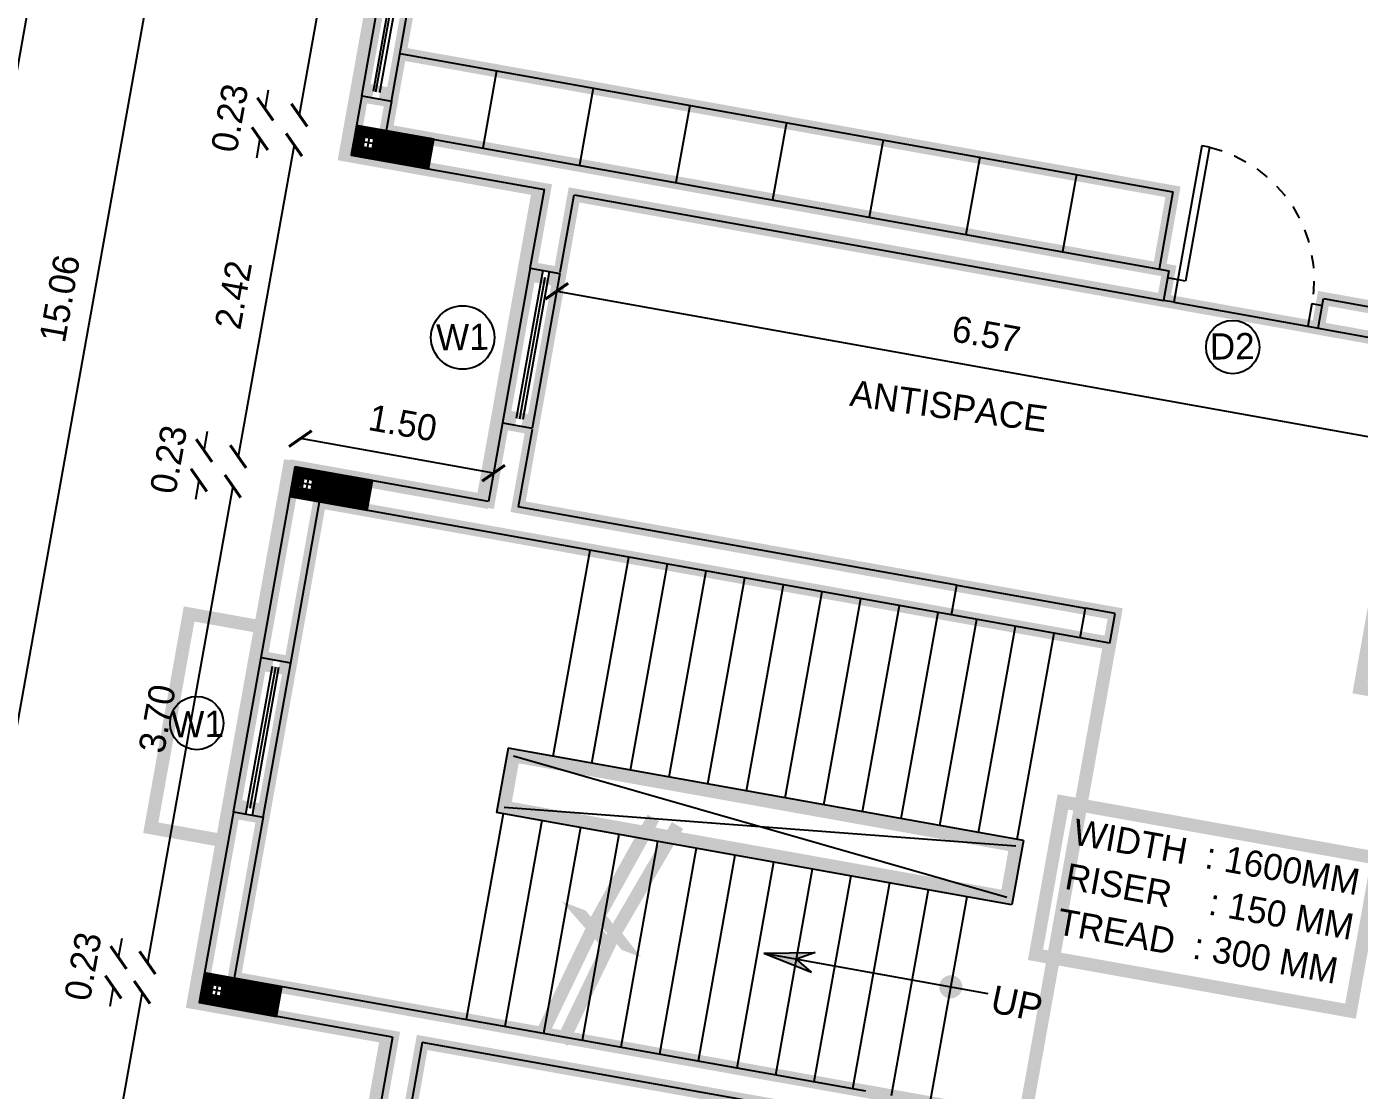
# Model space of a CAD drawing. Header units: metres. Extents: x 6101839 to 6102590, y -6659932 to -6659648.
# Drawn here: x 6102336.85 to 6102347.03, y -6659670.64 to -6659662.51 of the extents above; entities that cross this region are included whole.
import ezdxf

# ---------------------------------------------------------------- set-up
doc = ezdxf.new("R2010")
doc.units = ezdxf.units.M
doc.header["$LTSCALE"] = 500
doc.header["$MEASUREMENT"] = 0
doc.linetypes.add('DASHED2', pattern=[0.375, 0.25, -0.125])
doc.linetypes.add('HIDDEN', pattern=[0.375, 0.25, -0.125])
doc.layers.get('0').update_dxf_attribs({"linetype": 'CONTINUOUS'})
doc.layers.get('Defpoints').update_dxf_attribs({"linetype": 'CONTINUOUS'})
for name, color, linetype in [('above', 250, 'DASHED2'), ('Bldg', 44, 'CONTINUOUS'), ('BLK_1_FLR_2_BLT_UP_AREA_DEDUCT', 26, 'CONTINUOUS'), ('BLK_1_FLR_2_CARPET_AREA', 25, 'CONTINUOUS'), ('BLK_1_FLR_2_CHAJJA', 6, 'CONTINUOUS'), ('BLK_1_LVL_2_BLDG_FOOT_PRINT', 1, 'CONTINUOUS'), ('COL', 2, 'CONTINUOUS'), ('DIM', 205, 'CONTINUOUS'), ('DOOR', 252, 'CONTINUOUS'), ('DOORTEXT', 13, 'CONTINUOUS'), ('ED', 30, 'CONTINUOUS'), ('FURN1', 252, 'CONTINUOUS'), ('FURNITURE', 252, 'CONTINUOUS'), ('HATCH', 15, 'CONTINUOUS'), ('norms', 4, 'CONTINUOUS'), ('railing', 14, 'CONTINUOUS'), ('STEPS', 233, 'CONTINUOUS'), ('T E X T', 7, 'CONTINUOUS'), ('TEXT', 4, 'CONTINUOUS'), ('W-SCH', 205, 'CONTINUOUS'), ('wall1', 125, 'CONTINUOUS'), ('WIN', 252, 'CONTINUOUS'), ('WINDOWS', 252, 'CONTINUOUS')]:
    doc.layers.add(name, color=color, linetype=linetype)
doc.layers.add('BLK_1_FLR_2_BLT_UP_AREA', color=26, linetype='CONTINUOUS', plot=False)
doc.styles.add('GD', font='GOTHIC.TTF')
doc.styles.add('RM', font='GOTHIC.TTF')
doc.styles.add('S2', font='GOTHIC.TTF')
doc.styles.add('USA TEXT', font='GOTHIC.TTF')
doc.dimstyles.new('1-100-ED', dxfattribs={"dimtxt": 0.2, "dimasz": 0.15, "dimexe": 0.18, "dimexo": 0.0625, "dimgap": 0.15, "dimtad": 1, "dimzin": 0, "dimdsep": 46, "dimtxsty": 'USA TEXT', "dimblk": 'ARCHTICK', "dimcen": 0.1, "dimse1": 1, "dimse2": 1, "dimclrd": 256, "dimclrt": 256, "dimadec": 0, "dimazin": 0, "dimtfac": 1, "dimtofl": 0, "dimtmove": 0, "dimatfit": 3, "dimldrblk": 'ARCHTICK', "dimfxl": 0.18, "dimtolj": 1, "dimtzin": 0, "dimarcsym": 0})

# ---------------------------------------------------------------- blocks, each defined once
blk = doc.blocks.new('PIO-DOOR 750')
at = {"layer": 'FURN1'}
for p, q in [((-110, -50), (-110, 0)), ((0, -50), (-110, -50)), ((0, -50), (0, 0)), ((0, -662.5), (0, -750)), ((648.9, -662.5), (0, -662.5)), ((648.9, -662.5), (648.9, -700)), ((-110, -700), (-110, -750)), ((0, -700), (-110, -700)), ((648.9, -700), (0, -700))]:
    blk.add_line(p, q, dxfattribs=at)
at = {"layer": 'FURN1', "linetype": 'HIDDEN', "ltscale": 0.5}
blk.add_arc((0, -700), 650, 3.3033, 90.00406, dxfattribs=at)
blk = doc.blocks.new('NEWCOL')
at = {"layer": 'HATCH'}
h = blk.add_hatch(dxfattribs=at)
h.set_pattern_fill('ANSI31', color=256, scale=3, angle=270, style=0)
h.set_pattern_definition([(315, (-629970.926, -258732.088), (6.73519209, 6.73519209), [])])
h.paths.add_polyline_path([(0, 115), (-115, 115), (-115, 0), (-37.5, 0), (-37.5, 37.5), (0, 37.5)])
h.paths.add_polyline_path([(115, 115), (0, 115), (0, 37.5), (37.5, 37.5), (37.5, 0), (115, 0)])
h.paths.add_polyline_path([(115, 0), (37.5, 0), (37.5, -37.5), (0, -37.5), (0, -485), (115, -485)])
h.paths.add_polyline_path([(0, -37.5), (-37.5, -37.5), (-37.5, 0), (-115, 0), (-115, -485), (0, -485)])
at = {"layer": 'COL'}
for p, q in [((0, -485), (0, 115)), ((-115, 0), (115, 0))]:
    blk.add_line(p, q, dxfattribs=at)
for points in [[(-115, -485), (115, -485), (115, 115), (-115, 115)], [(-37.5, -37.5), (37.5, -37.5), (37.5, 37.5), (-37.5, 37.5)]]:
    blk.add_lwpolyline(points, close=True, dxfattribs=at)
blk = doc.blocks.new('_ArchTick')
at = {"color": 0, "linetype": 'ByBlock', "const_width": 0.15}
blk.add_lwpolyline([(-0.5, -0.5), (0.5, 0.5)], dxfattribs=at)
blk = doc.blocks.new('*D408')
at = {"layer": 'Defpoints', "color": 0, "transparency": 16777216}
for p in [(6102341.171, -6659657.902), (6102338.93, -6659663.188), (6102339.367, -6659663.267)]:
    blk.add_point(p, dxfattribs=at)
at = {"layer": 'ED', "lineweight": -2, "transparency": 16777216}
blk.add_line((6102339.917, -6659657.677), (6102338.93, -6659663.188), dxfattribs=at)
at = {"layer": 'ED', "lineweight": -2, "transparency": 16777216, "xscale": 0.15, "yscale": 0.15, "zscale": 0.15}
for p, rotation in [((6102339.917, -6659657.677), 79.84490791451411), ((6102338.93, -6659663.188), 259.8449079145141)]:
    blk.add_blockref('_ArchTick', p, dxfattribs=dict(at, rotation=rotation))
at = {"layer": 'ED', "transparency": 16777216, "insert": (6102339.173, -6659660.388), "char_height": 0.2, "attachment_point": 5, "rotation": 79.8449, "style": 'USA TEXT'}
blk.add_mtext('\\A1;5.60', dxfattribs=at)
blk = doc.blocks.new('*D409')
at = {"layer": 'Defpoints', "color": 0, "transparency": 16777216}
for p in [(6102339.367, -6659663.267), (6102338.629, -6659663.368), (6102339.326, -6659663.493)]:
    blk.add_point(p, dxfattribs=at)
at = {"layer": 'ED', "lineweight": -2, "transparency": 16777216}
for p, q in [((6102338.67, -6659663.142), (6102338.696, -6659662.994)), ((6102338.629, -6659663.368), (6102338.603, -6659663.516))]:
    blk.add_line(p, q, dxfattribs=at)
at = {"layer": 'ED', "lineweight": -2, "transparency": 16777216, "xscale": 0.15, "yscale": 0.15, "zscale": 0.15}
for p, rotation in [((6102338.67, -6659663.142), 259.8449079145141), ((6102338.629, -6659663.368), 79.84490791451408)]:
    blk.add_blockref('_ArchTick', p, dxfattribs=dict(at, rotation=rotation))
at = {"layer": 'ED', "transparency": 16777216, "insert": (6102338.399, -6659663.21), "char_height": 0.2, "attachment_point": 5, "rotation": 79.8449, "style": 'USA TEXT'}
blk.add_mtext('\\A1;0.23', dxfattribs=at)
blk = doc.blocks.new('*D410')
at = {"layer": 'Defpoints', "color": 0, "transparency": 16777216}
for p in [(6102339.326, -6659663.493), (6102338.463, -6659665.798), (6102338.899, -6659665.876)]:
    blk.add_point(p, dxfattribs=at)
at = {"layer": 'ED', "lineweight": -2, "transparency": 16777216}
blk.add_line((6102338.89, -6659663.415), (6102338.463, -6659665.798), dxfattribs=at)
at = {"layer": 'ED', "lineweight": -2, "transparency": 16777216, "xscale": 0.15, "yscale": 0.15, "zscale": 0.15}
for p, rotation in [((6102338.89, -6659663.415), 79.84490791451411), ((6102338.463, -6659665.798), 259.8449079145141)]:
    blk.add_blockref('_ArchTick', p, dxfattribs=dict(at, rotation=rotation))
at = {"layer": 'ED', "transparency": 16777216, "insert": (6102338.426, -6659664.562), "char_height": 0.2, "attachment_point": 5, "rotation": 79.8449, "style": 'USA TEXT'}
blk.add_mtext('\\A1;2.42', dxfattribs=at)
blk = doc.blocks.new('*D411')
at = {"layer": 'Defpoints', "color": 0, "transparency": 16777216}
for p in [(6102338.899, -6659665.876), (6102338.163, -6659665.978), (6102338.859, -6659666.103)]:
    blk.add_point(p, dxfattribs=at)
at = {"layer": 'ED', "lineweight": -2, "transparency": 16777216}
for p, q in [((6102338.203, -6659665.752), (6102338.23, -6659665.604)), ((6102338.163, -6659665.978), (6102338.136, -6659666.126))]:
    blk.add_line(p, q, dxfattribs=at)
at = {"layer": 'ED', "lineweight": -2, "transparency": 16777216, "xscale": 0.15, "yscale": 0.15, "zscale": 0.15}
for p, rotation in [((6102338.203, -6659665.752), 259.8449079145141), ((6102338.163, -6659665.978), 79.84490791451408)]:
    blk.add_blockref('_ArchTick', p, dxfattribs=dict(at, rotation=rotation))
at = {"layer": 'ED', "transparency": 16777216, "insert": (6102337.932, -6659665.82), "char_height": 0.2, "attachment_point": 5, "rotation": 79.8449, "style": 'USA TEXT'}
blk.add_mtext('\\A1;0.23', dxfattribs=at)
blk = doc.blocks.new('*D412')
at = {"layer": 'Defpoints', "color": 0, "transparency": 16777216}
for p in [(6102338.859, -6659666.103), (6102337.77, -6659669.667), (6102338.206, -6659669.745)]:
    blk.add_point(p, dxfattribs=at)
at = {"layer": 'ED', "lineweight": -2, "transparency": 16777216}
blk.add_line((6102338.422, -6659666.025), (6102337.77, -6659669.667), dxfattribs=at)
at = {"layer": 'ED', "lineweight": -2, "transparency": 16777216, "xscale": 0.15, "yscale": 0.15, "zscale": 0.15}
for p, rotation in [((6102338.422, -6659666.025), 79.84490791451411), ((6102337.77, -6659669.667), 259.8449079145141)]:
    blk.add_blockref('_ArchTick', p, dxfattribs=dict(at, rotation=rotation))
at = {"layer": 'ED', "transparency": 16777216, "insert": (6102337.845, -6659667.801), "char_height": 0.2, "attachment_point": 5, "rotation": 79.8449, "style": 'USA TEXT'}
blk.add_mtext('\\A1;3.70', dxfattribs=at)
blk = doc.blocks.new('*D413')
at = {"layer": 'Defpoints', "color": 0, "transparency": 16777216}
for p in [(6102338.206, -6659669.745), (6102337.509, -6659669.853), (6102338.166, -6659669.971)]:
    blk.add_point(p, dxfattribs=at)
at = {"layer": 'ED', "lineweight": -2, "transparency": 16777216}
for p, q in [((6102337.549, -6659669.627), (6102337.576, -6659669.479)), ((6102337.509, -6659669.853), (6102337.482, -6659670.001))]:
    blk.add_line(p, q, dxfattribs=at)
at = {"layer": 'ED', "lineweight": -2, "transparency": 16777216, "xscale": 0.15, "yscale": 0.15, "zscale": 0.15}
for p, rotation in [((6102337.549, -6659669.627), 259.8449079145141), ((6102337.509, -6659669.853), 79.84490791451408)]:
    blk.add_blockref('_ArchTick', p, dxfattribs=dict(at, rotation=rotation))
at = {"layer": 'ED', "transparency": 16777216, "insert": (6102337.278, -6659669.695), "char_height": 0.2, "attachment_point": 5, "rotation": 79.8449, "style": 'USA TEXT'}
blk.add_mtext('\\A1;0.23', dxfattribs=at)
blk = doc.blocks.new('*D414')
at = {"layer": 'Defpoints', "color": 0, "transparency": 16777216}
for p in [(6102338.166, -6659669.971), (6102337.163, -6659672.251), (6102337.302, -6659672.276)]:
    blk.add_point(p, dxfattribs=at)
at = {"layer": 'ED', "lineweight": -2, "transparency": 16777216}
blk.add_line((6102337.729, -6659669.893), (6102337.302, -6659672.276), dxfattribs=at)
at = {"layer": 'ED', "lineweight": -2, "transparency": 16777216, "xscale": 0.15, "yscale": 0.15, "zscale": 0.15}
for p, rotation in [((6102337.729, -6659669.893), 79.84490791451411), ((6102337.302, -6659672.276), 259.8449079145141)]:
    blk.add_blockref('_ArchTick', p, dxfattribs=dict(at, rotation=rotation))
at = {"layer": 'ED', "transparency": 16777216, "insert": (6102337.265, -6659671.04), "char_height": 0.2, "attachment_point": 5, "rotation": 79.8449, "style": 'USA TEXT'}
blk.add_mtext('\\A1;2.42', dxfattribs=at)
blk = doc.blocks.new('*D419')
at = {"layer": 'Defpoints', "color": 0, "transparency": 16777216}
for p in [(6102338.679, -6659657.222), (6102340.394, -6659657.529), (6102337.739, -6659672.354)]:
    blk.add_point(p, dxfattribs=at)
at = {"layer": 'ED', "lineweight": -2, "transparency": 16777216}
blk.add_line((6102336.023, -6659672.047), (6102338.679, -6659657.222), dxfattribs=at)
at = {"layer": 'ED', "lineweight": -2, "transparency": 16777216, "xscale": 0.15, "yscale": 0.15, "zscale": 0.15}
for p, rotation in [((6102338.679, -6659657.222), 79.84491517258195), ((6102336.023, -6659672.047), 259.8449151725819)]:
    blk.add_blockref('_ArchTick', p, dxfattribs=dict(at, rotation=rotation))
at = {"layer": 'ED', "transparency": 16777216, "insert": (6102337.1, -6659664.59), "char_height": 0.2, "attachment_point": 5, "rotation": 79.8449, "style": 'USA TEXT'}
blk.add_mtext('\\A1;15.06', dxfattribs=at)
blk = doc.blocks.new('*D420')
at = {"layer": 'Defpoints', "color": 0, "transparency": 16777216}
for p in [(6102341.306, -6659657.692), (6102334.244, -6659676.97), (6102337.742, -6659677.596)]:
    blk.add_point(p, dxfattribs=at)
at = {"layer": 'ED', "lineweight": -2, "transparency": 16777216}
blk.add_line((6102337.808, -6659657.066), (6102334.244, -6659676.97), dxfattribs=at)
at = {"layer": 'ED', "lineweight": -2, "transparency": 16777216, "xscale": 0.15, "yscale": 0.15, "zscale": 0.15}
for p, rotation in [((6102337.808, -6659657.066), 79.847245461396), ((6102334.244, -6659676.97), 259.847245461396)]:
    blk.add_blockref('_ArchTick', p, dxfattribs=dict(at, rotation=rotation))
at = {"layer": 'ED', "transparency": 16777216, "insert": (6102335.775, -6659666.973), "char_height": 0.2, "attachment_point": 5, "rotation": 79.8472, "style": 'USA TEXT'}
blk.add_mtext('\\A1;20.22', dxfattribs=at)
blk = doc.blocks.new('*D460')
at = {"layer": 'Defpoints', "color": 0, "transparency": 16777216}
for p in [(6102341.029, -6659663.798), (6102347.501, -6659664.957), (6102347.369, -6659665.694)]:
    blk.add_point(p, dxfattribs=at)
at = {"layer": 'ED', "lineweight": -2, "transparency": 16777216}
blk.add_line((6102340.897, -6659664.534), (6102347.369, -6659665.694), dxfattribs=at)
at = {"layer": 'ED', "lineweight": -2, "transparency": 16777216, "xscale": 0.15, "yscale": 0.15, "zscale": 0.15}
for p, rotation in [((6102340.897, -6659664.534), 169.8398049388535), ((6102347.369, -6659665.694), 349.8398049388535)]:
    blk.add_blockref('_ArchTick', p, dxfattribs=dict(at, rotation=rotation))
at = {"layer": 'ED', "transparency": 16777216, "insert": (6102344.178, -6659664.863), "char_height": 0.2, "attachment_point": 5, "rotation": 349.8398, "style": 'USA TEXT'}
blk.add_mtext('\\A1;6.57', dxfattribs=at)
blk = doc.blocks.new('*D475')
at = {"layer": 'Defpoints', "color": 0, "transparency": 16777216}
for p in [(6102340.229, -6659658.201), (6102399.505, -6659666.287), (6102398.976, -6659669.13)]:
    blk.add_point(p, dxfattribs=at)
at = {"layer": 'ED', "lineweight": -2, "transparency": 16777216}
blk.add_line((6102340.758, -6659655.358), (6102399.505, -6659666.287), dxfattribs=at)
at = {"layer": 'ED', "lineweight": -2, "transparency": 16777216, "xscale": 0.15, "yscale": 0.15, "zscale": 0.15}
for p, rotation in [((6102340.758, -6659655.358), 169.4613514165801), ((6102399.505, -6659666.287), 349.4613514165802)]:
    blk.add_blockref('_ArchTick', p, dxfattribs=dict(at, rotation=rotation))
at = {"layer": 'ED', "transparency": 16777216, "insert": (6102370.178, -6659660.572), "char_height": 0.2, "attachment_point": 5, "rotation": 349.4614, "style": 'USA TEXT'}
blk.add_mtext('\\A1;59.76', dxfattribs=at)
blk = doc.blocks.new('*D885')
at = {"layer": 'Defpoints', "color": 0, "transparency": 16777216}
for p in [(6102338.938, -6659665.661), (6102338.899, -6659665.876), (6102340.376, -6659666.141)]:
    blk.add_point(p, dxfattribs=at)
at = {"layer": 'ED', "lineweight": -2, "transparency": 16777216}
blk.add_line((6102340.414, -6659665.925), (6102338.938, -6659665.661), dxfattribs=at)
at = {"layer": 'ED', "lineweight": -2, "transparency": 16777216, "xscale": 0.15, "yscale": 0.15, "zscale": 0.15}
for p, rotation in [((6102338.938, -6659665.661), 169.8449151423487), ((6102340.414, -6659665.925), 349.8449151423487)]:
    blk.add_blockref('_ArchTick', p, dxfattribs=dict(at, rotation=rotation))
at = {"layer": 'ED', "transparency": 16777216, "insert": (6102339.721, -6659665.542), "char_height": 0.2, "attachment_point": 5, "rotation": 349.8449, "style": 'USA TEXT'}
blk.add_mtext('\\A1;1.50', dxfattribs=at)

msp = doc.modelspace()

# ---------------------------------------------------------------- hatches: boundary and pattern name
at = {"layer": 'DIM'}
h = msp.add_hatch(color=256, dxfattribs=at)
h.paths.add_polyline_path([(6102342.76463, -6659669.58973), (6102342.75738, -6659669.62993), (6102342.87028, -6659669.5878)])
h.paths.add_polyline_path([(6102342.50409, -6659669.59448), (6102342.50319, -6659669.59949), (6102342.72953, -6659669.64032), (6102342.75738, -6659669.62993), (6102342.76463, -6659669.58973)])
h.paths.add_polyline_path([(6102342.50319, -6659669.59949), (6102342.50228, -6659669.60451), (6102342.74474, -6659669.69998), (6102342.75199, -6659669.65978), (6102342.72953, -6659669.64032)])
h.paths.add_polyline_path([(6102342.50228, -6659669.60451), (6102342.50319, -6659669.59949), (6102342.47804, -6659669.59496)])
h.paths.add_polyline_path([(6102342.47804, -6659669.59496), (6102342.50319, -6659669.59949), (6102342.50409, -6659669.59448)])
h.paths.add_polyline_path([(6102342.84307, -6659669.7387), (6102342.75199, -6659669.65978), (6102342.74474, -6659669.69998)])

# ---------------------------------------------------------------- linework, layer by layer
at = {"layer": 'above', "const_width": 0.1}
msp.add_lwpolyline([(6102338.38616, -6659668.74079), (6102337.79556, -6659668.635), (6102338.08824, -6659667.00101), (6102338.67884, -6659667.10679)], dxfattribs=at)
at = {"layer": 'Bldg', "linetype": 'ByBlock'}
for p, q in [((6102340.5255, -6659668.0268), (6102340.43735, -6659668.51896)), ((6102344.46284, -6659668.73205), (6102340.5255, -6659668.0268)), ((6102344.37468, -6659669.22422), (6102340.43735, -6659668.51896)), ((6102344.46284, -6659668.73205), (6102344.37468, -6659669.22422))]:
    msp.add_line(p, q, dxfattribs=at)
at = {"layer": 'Bldg', "const_width": 0.1}
msp.add_lwpolyline([(6102340.49538, -6659668.47856), (6102340.5659, -6659668.08483), (6102344.40481, -6659668.77245), (6102344.33428, -6659669.16619)], close=True, dxfattribs=at)
at = {"layer": 'BLK_1_FLR_2_BLT_UP_AREA', "color": 26, "linetype": 'Continuous', "const_width": 0.1}
msp.add_lwpolyline([(6102367.30894, -6659682.89193), (6102347.39588, -6659679.32513), (6102348.21436, -6659674.75597), (6102346.04908, -6659674.36827), (6102346.04896, -6659674.36825), (6102345.23056, -6659678.93728), (6102336.14024, -6659677.30903), (6102337.0498, -6659672.23107), (6102339.21534, -6659672.61896), (6102339.64223, -6659670.23567), (6102338.16573, -6659669.9712), (6102338.89931, -6659665.87639), (6102340.37573, -6659666.14061), (6102340.80258, -6659663.75754), (6102339.32608, -6659663.49307), (6102340.39433, -6659657.52915)], dxfattribs=at)
at = {"layer": 'BLK_1_FLR_2_BLT_UP_AREA_DEDUCT', "color": 26, "linetype": 'Continuous', "const_width": 0.1}
msp.add_lwpolyline([(6102340.49538, -6659668.47856), (6102340.56591, -6659668.08483), (6102344.40481, -6659668.77245), (6102344.33428, -6659669.16619), (6102340.49538, -6659668.47857)], dxfattribs=at)
at = {"layer": 'BLK_1_FLR_2_CARPET_AREA', "color": 15, "linetype": 'Continuous', "const_width": 0.1}
msp.add_lwpolyline([(6102340.58018, -6659657.7961), (6102348.52867, -6659659.21982), (6102347.54152, -6659664.73096), (6102346.75405, -6659664.58994), (6102346.7135, -6659664.8163), (6102345.5323, -6659664.60473), (6102345.57285, -6659664.37833), (6102339.59303, -6659663.30723)], close=True, dxfattribs=at)
msp.add_lwpolyline([(6102355.01987, -6659672.09609), (6102348.88748, -6659670.99766), (6102348.25518, -6659674.52963), (6102346.08961, -6659674.14188), (6102346.60756, -6659671.24963), (6102346.38116, -6659671.20908), (6102345.91372, -6659673.81877), (6102339.44173, -6659672.65951), (6102339.86862, -6659670.27622), (6102344.42956, -6659671.09317), (6102344.47011, -6659670.86677), (6102338.43267, -6659669.78535), (6102339.08503, -6659666.14332), (6102345.12247, -6659667.22474), (6102345.16302, -6659666.99834), (6102340.60208, -6659666.18139), (6102341.02898, -6659663.7981), (6102347.50097, -6659664.95735), (6102347.03352, -6659667.56704), (6102347.25992, -6659667.6076), (6102347.78026, -6659664.70261), (6102349.94571, -6659665.09034), (6102349.31075, -6659668.63528), (6102355.44302, -6659669.73369)], dxfattribs=at)
at = {"layer": 'BLK_1_FLR_2_CHAJJA', "linetype": 'Continuous', "const_width": 0.1}
msp.add_lwpolyline([(6102338.38611, -6659668.74078), (6102337.79556, -6659668.635), (6102338.08824, -6659667.00101), (6102338.67888, -6659667.10682)], close=True, dxfattribs=at)
at = {"layer": 'BLK_1_LVL_2_BLDG_FOOT_PRINT', "ltscale": 400, "const_width": 0.1}
msp.add_lwpolyline([(6102367.26391, -6659682.89137), (6102347.35084, -6659679.32457), (6102348.16932, -6659674.75541), (6102346.00404, -6659674.36771), (6102346.00392, -6659674.36769), (6102345.18552, -6659678.93672), (6102336.09521, -6659677.30847), (6102337.00476, -6659672.23051), (6102339.1703, -6659672.6184), (6102339.59719, -6659670.23511), (6102338.12069, -6659669.97064), (6102338.85427, -6659665.87583), (6102340.33069, -6659666.14005), (6102340.75754, -6659663.75698), (6102339.28104, -6659663.49251), (6102340.3493, -6659657.52859), (6102348.75058, -6659659.03341), (6102347.77613, -6659664.47571), (6102349.94113, -6659664.86453), (6102350.91588, -6659659.42133), (6102370.82913, -6659662.9881)], dxfattribs=at)
at = {"layer": 'DIM', "linetype": 'ByBlock'}
for p, q in [((6102343.95229, -6659666.78148), (6102344.93663, -6659666.95779)), ((6102344.89607, -6659667.18419), (6102343.91174, -6659667.00787))]:
    msp.add_line(p, q, dxfattribs=at)
at = {"layer": 'DIM', "const_width": 0.1}
msp.add_lwpolyline([(6102343.90004, -6659669.88861, 1), (6102343.91364, -6659669.81316, 1)], format="xyb", close=True, dxfattribs=at)
at = {"layer": 'DOOR', "linetype": 'ByBlock'}
for p, q in [((6102342.47803, -6659669.59498), (6102342.87028, -6659669.58782)), ((6102342.47803, -6659669.59498), (6102344.19053, -6659669.90172)), ((6102342.47803, -6659669.59498), (6102342.84306, -6659669.73872)), ((6102342.87028, -6659669.58782), (6102342.72953, -6659669.64034)), ((6102342.84306, -6659669.73872), (6102342.72953, -6659669.64034))]:
    msp.add_line(p, q, dxfattribs=at)
at = {"layer": 'FURN1', "linetype": 'ByBlock'}
msp.add_line((6102345.61105, -6659664.61884), (6102346.64672, -6659664.80438), dxfattribs=at)
at = {"layer": 'FURN1', "const_width": 0.1}
for points in [[(6102339.53708, -6659663.06355), (6102339.5459, -6659663.01432), (6102339.49674, -6659663.00552), (6102339.48789, -6659663.05474)], [(6102340.7904, -6659664.37633), (6102340.78158, -6659664.42555), (6102340.8308, -6659664.43437), (6102340.83962, -6659664.38515)], [(6102340.79051, -6659664.37572), (6102340.78169, -6659664.42493), (6102340.83091, -6659664.43375), (6102340.83973, -6659664.38454)], [(6102340.57886, -6659665.55691), (6102340.58768, -6659665.50769), (6102340.6369, -6659665.51651), (6102340.62808, -6659665.56572)], [(6102340.57897, -6659665.55629), (6102340.58779, -6659665.50707), (6102340.63701, -6659665.51589), (6102340.62819, -6659665.56511)], [(6102338.73365, -6659667.3509), (6102338.72484, -6659667.40012), (6102338.77406, -6659667.40893), (6102338.78287, -6659667.35971)], [(6102338.73376, -6659667.35029), (6102338.72495, -6659667.3995), (6102338.77417, -6659667.40832), (6102338.78298, -6659667.3591)], [(6102338.52226, -6659668.5315), (6102338.53107, -6659668.48228), (6102338.58029, -6659668.4911), (6102338.57147, -6659668.54031)], [(6102338.52237, -6659668.53088), (6102338.53118, -6659668.48167), (6102338.5804, -6659668.49048), (6102338.57159, -6659668.5397)]]:
    msp.add_lwpolyline(points, close=True, dxfattribs=at)
at = {"layer": 'FURNITURE', "linetype": 'ByBlock', "ltscale": 0.2}
for p, q in [((6102339.49671, -6659663.00551), (6102340.38511, -6659658.04564)), ((6102339.5459, -6659663.01436), (6102340.43431, -6659658.05448)), ((6102340.7904, -6659664.37633), (6102340.58768, -6659665.50769)), ((6102340.83962, -6659664.38515), (6102340.63701, -6659665.51589)), ((6102338.52237, -6659668.53088), (6102338.72495, -6659667.3995)), ((6102338.57159, -6659668.5397), (6102338.77406, -6659667.40893))]:
    msp.add_line(p, q, dxfattribs=at)
at = {"layer": 'FURNITURE', "color": 4, "linetype": 'ByBlock', "ltscale": 0.2}
for p, q in [((6102339.51484, -6659663.00877), (6102340.40971, -6659658.05006)), ((6102340.80619, -6659664.42996), (6102340.61229, -6659665.5121)), ((6102338.55579, -6659668.48607), (6102338.74956, -6659667.40391))]:
    msp.add_line(p, q, dxfattribs=at)
at = {"layer": 'norms', "color": 6, "const_width": 0.1}
msp.add_lwpolyline([(6102339.59303, -6659663.30723), (6102345.49904, -6659664.36511), (6102345.60483, -6659663.77451), (6102339.69882, -6659662.71663)], close=True, dxfattribs=at)
at = {"layer": 'norms', "const_width": 0.1}
msp.add_lwpolyline([(6102339.08503, -6659666.14329), (6102345.12247, -6659667.22474), (6102344.47011, -6659670.86677), (6102338.43267, -6659669.78535)], close=True, dxfattribs=at)
at = {"layer": 'railing', "linetype": 'ByBlock'}
for p, q in [((6102339.69882, -6659662.71663), (6102345.60482, -6659663.77451)), ((6102340.43707, -6659662.84886), (6102340.33128, -6659663.43946)), ((6102341.17532, -6659662.9811), (6102341.06953, -6659663.5717)), ((6102341.91357, -6659663.11333), (6102341.80778, -6659663.70393)), ((6102342.65182, -6659663.24557), (6102342.54603, -6659663.83617)), ((6102343.39007, -6659663.3778), (6102343.28428, -6659663.9684)), ((6102344.12832, -6659663.51004), (6102344.02253, -6659664.10064)), ((6102344.86657, -6659663.64227), (6102344.76078, -6659664.23287)), ((6102345.60482, -6659663.77451), (6102345.49903, -6659664.36511)), ((6102340.87003, -6659668.0885), (6102341.15228, -6659666.51296)), ((6102341.16533, -6659668.1414), (6102341.44758, -6659666.56586)), ((6102341.46063, -6659668.19429), (6102341.74288, -6659666.61875)), ((6102341.75593, -6659668.24718), (6102342.03818, -6659666.67165)), ((6102342.05123, -6659668.30008), (6102342.33348, -6659666.72454)), ((6102342.34653, -6659668.35297), (6102342.62878, -6659666.77743)), ((6102342.64183, -6659668.40587), (6102342.92408, -6659666.83033)), ((6102342.93713, -6659668.45876), (6102343.21938, -6659666.88322)), ((6102343.23243, -6659668.51165), (6102343.51468, -6659666.93612)), ((6102343.52773, -6659668.56457), (6102343.80998, -6659666.98903)), ((6102343.82303, -6659668.61746), (6102344.10528, -6659667.04192)), ((6102344.11833, -6659668.67036), (6102344.40058, -6659667.09482)), ((6102344.41363, -6659668.72325), (6102344.69588, -6659667.14771)), ((6102340.5659, -6659668.08483), (6102344.33428, -6659669.16619)), ((6102340.49538, -6659668.47856), (6102344.40481, -6659668.77245)), ((6102340.48658, -6659668.52766), (6102340.20455, -6659670.10198)), ((6102340.78188, -6659668.58057), (6102340.49985, -6659670.15488)), ((6102341.07718, -6659668.63347), (6102340.79515, -6659670.20779)), ((6102341.37248, -6659668.68637), (6102341.09045, -6659670.26069)), ((6102341.37248, -6659668.68637), (6102341.09045, -6659670.26069)), ((6102341.66778, -6659668.73927), (6102341.38574, -6659670.31359)), ((6102341.96308, -6659668.79218), (6102341.68104, -6659670.36649)), ((6102342.25837, -6659668.84508), (6102341.97634, -6659670.4194)), ((6102342.55367, -6659668.89798), (6102342.27164, -6659670.4723)), ((6102342.84897, -6659668.95088), (6102342.56694, -6659670.5252)), ((6102343.14427, -6659669.00379), (6102342.86224, -6659670.5781)), ((6102343.43957, -6659669.05668), (6102343.15754, -6659670.631)), ((6102343.73487, -6659669.10958), (6102343.45284, -6659670.6839)), ((6102344.03017, -6659669.16249), (6102343.74814, -6659670.73681))]:
    msp.add_line(p, q, dxfattribs=at)
at = {"layer": 'STEPS', "color": 251, "const_width": 0.1}
for points in [[(6102341.63483, -6659668.55911), (6102341.21705, -6659669.31219), (6102341.26957, -6659669.37855), (6102341.10499, -6659669.31633), (6102341.17562, -6659669.39693), (6102340.78085, -6659670.21803)], [(6102341.81977, -6659668.61747), (6102341.33683, -6659669.44745), (6102341.38934, -6659669.51382), (6102341.22476, -6659669.4516), (6102341.2954, -6659669.53219), (6102340.93614, -6659670.27943)]]:
    msp.add_lwpolyline(points, dxfattribs=at)
at = {"layer": 'W-SCH'}
for centre, radius in [((6102340.17813, -6659664.88803), 0.24242), ((6102346.06095, -6659664.96078), 0.20375), ((6102338.14673, -6659667.83509), 0.20375)]:
    msp.add_circle(centre, radius, dxfattribs=at)
at = {"layer": 'wall1', "linetype": 'ByBlock'}
for p, q in [((6102339.40718, -6659663.04028), (6102339.32608, -6659663.49307)), ((6102339.40718, -6659663.04028), (6102339.63358, -6659663.08083)), ((6102339.63358, -6659663.08083), (6102339.59303, -6659663.30723)), ((6102339.59303, -6659663.30723), (6102345.57285, -6659664.37833)), ((6102339.32608, -6659663.49307), (6102340.80258, -6659663.75754)), ((6102340.69483, -6659664.35857), (6102340.80258, -6659663.75754)), ((6102340.92319, -6659664.38867), (6102341.02898, -6659663.7981)), ((6102341.02898, -6659663.7981), (6102345.5323, -6659664.60473)), ((6102340.69497, -6659664.3586), (6102340.92143, -6659664.39917)), ((6102345.57285, -6659664.37833), (6102345.5323, -6659664.60473)), ((6102346.7135, -6659664.81634), (6102346.75405, -6659664.58994)), ((6102346.75405, -6659664.58994), (6102347.54152, -6659664.73096)), ((6102346.7135, -6659664.81634), (6102347.50097, -6659664.95735)), ((6102340.48325, -6659665.53977), (6102340.37569, -6659666.14084)), ((6102340.48339, -6659665.5398), (6102340.70979, -6659665.58036)), ((6102340.70787, -6659665.59081), (6102340.60208, -6659666.18139)), ((6102338.63825, -6659667.33316), (6102338.89919, -6659665.87634)), ((6102340.37569, -6659666.14084), (6102338.89919, -6659665.87637)), ((6102338.86464, -6659667.37372), (6102339.08503, -6659666.14329)), ((6102343.91174, -6659667.00787), (6102339.08503, -6659666.14332)), ((6102343.95229, -6659666.78148), (6102340.60208, -6659666.18139)), ((6102343.91174, -6659667.00787), (6102343.95229, -6659666.78148)), ((6102344.89607, -6659667.18419), (6102344.93663, -6659666.95779)), ((6102345.16302, -6659666.99834), (6102344.93663, -6659666.95779)), ((6102345.12247, -6659667.22474), (6102345.16302, -6659666.99834)), ((6102345.12247, -6659667.22474), (6102344.89607, -6659667.18419)), ((6102338.63829, -6659667.33319), (6102338.86469, -6659667.37373)), ((6102338.42667, -6659668.51438), (6102338.16572, -6659669.9712)), ((6102338.42671, -6659668.51439), (6102338.65318, -6659668.55494)), ((6102338.65307, -6659668.55492), (6102338.43267, -6659669.78535)), ((6102343.25938, -6659670.64991), (6102338.43267, -6659669.78535)), ((6102339.64222, -6659670.23567), (6102338.16572, -6659669.9712)), ((6102339.64222, -6659670.23567), (6102339.53457, -6659670.83671)), ((6102339.86862, -6659670.27622), (6102339.76107, -6659670.8773)), ((6102343.21883, -6659670.87631), (6102339.86862, -6659670.27622))]:
    msp.add_line(p, q, dxfattribs=at)
at = {"layer": 'WIN', "const_width": 0.1}
msp.add_lwpolyline([(6102344.55436, -6659669.6059), (6102346.96096, -6659670.03697), (6102347.17016, -6659668.86906), (6102344.76356, -6659668.43799)], close=True, dxfattribs=at)
at = {"layer": 'WINDOWS', "linetype": 'ByBlock'}
for p, q in [((6102339.40718, -6659663.04028), (6102340.31323, -6659657.98194)), ((6102339.63358, -6659663.08083), (6102340.53963, -6659658.02249)), ((6102340.69497, -6659664.3586), (6102340.48332, -6659665.53979)), ((6102340.92136, -6659664.39916), (6102340.70972, -6659665.58035)), ((6102338.42671, -6659668.51439), (6102338.63822, -6659667.33318)), ((6102338.65311, -6659668.55493), (6102338.86462, -6659667.37372))]:
    msp.add_line(p, q, dxfattribs=at)

# ---------------------------------------------------------------- block references
at = {"layer": 'COL', "xscale": 0.001, "yscale": 0.001, "zscale": 0.001, "rotation": 79.8449151444937}
for p in [(6102339.45955, -6659663.40015), (6102338.99211, -6659666.00984), (6102338.2992, -6659669.87828)]:
    msp.add_blockref('NEWCOL', p, dxfattribs=at)
at = {"layer": 'FURN1', "xscale": -0.0015999999608891, "yscale": 0.0015999999623746, "zscale": 0.0015999999622463, "rotation": 259.8432755137399}
msp.add_blockref('PIO-DOOR 750', (6102346.74453, -6659664.6431), dxfattribs=at)

# ---------------------------------------------------------------- texts
at = {"layer": 'DOORTEXT', "color": 3, "style": 'RM'}
for s, p in [('W1', (6102339.97755, -6659664.98729)), ('D2', (6102345.88799, -6659665.05715)), ('W1', (6102337.95482, -6659667.94577))]:
    msp.add_text(s, height=0.2, rotation=0.815488, dxfattribs=at).set_placement(p)
at = {"layer": 'T E X T', "style": 'GD'}
for s, p in [('WIDTH  : 1600MM', (6102344.83048, -6659668.76105)), ('RISER    : 150 MM', (6102344.76966, -6659669.10065)), ('TREAD  : 300 MM', (6102344.70768, -6659669.44664))]:
    msp.add_text(s, height=0.2, rotation=349.844908, dxfattribs=at).set_placement(p)
at = {"layer": 'TEXT', "color": 7, "style": 'S2'}
msp.add_text('ANTISPACE', height=0.2, rotation=352.233688, dxfattribs=at).set_placement((6102343.12799, -6659665.40833))
at = {"layer": 'TEXT', "style": 'RM'}
msp.add_text('UP', height=0.21, rotation=348.06554, dxfattribs=at).set_placement((6102344.19972, -6659670.04146))

# ---------------------------------------------------------------- dimensions: what is measured, and where the dimension line sits
at = {"layer": 'ED'}
for p1, p2, distance, picture, middle in [((6102340.22886, -6659658.2005), (6102398.97598, -6659669.12963), 2.89102, '*D475', (6102370.17783, -6659660.57209)), ((6102341.30631, -6659657.6925), (6102337.742, -6659677.59625), -3.55354, '*D420', (6102335.77522, -6659666.97303)), ((6102337.73883, -6659672.35449), (6102340.39433, -6659657.52915), 1.74272, '*D419', (6102337.10013, -6659664.58959)), ((6102341.02908, -6659663.79752), (6102347.50097, -6659664.95735), -0.74809, '*D460', (6102344.17805, -6659664.86277)), ((6102340.37569, -6659666.14084), (6102338.89919, -6659665.87637), -0.21922, '*D885', (6102339.72105, -6659665.54179))]:
    dim = msp.add_aligned_dim(p1=p1, p2=p2, distance=distance, dimstyle='1-100-ED', dxfattribs=at)
    dim.commit()
    dim.dimension.update_dxf_attribs({"geometry": picture, "text_midpoint": middle})
for base, p1, p2, picture, middle in [((6102338.93006, -6659663.18848), (6102341.17078, -6659657.90188), (6102339.3667, -6659663.26669), '*D408', (6102339.1726, -6659660.38795)), ((6102338.46261, -6659665.79817), (6102339.3262, -6659663.4931), (6102338.8993, -6659665.87639), '*D410', (6102338.42562, -6659664.56166)), ((6102337.7697, -6659669.6666), (6102338.85864, -6659666.10276), (6102338.20628, -6659669.7448), '*D412', (6102337.84484, -6659667.80062)), ((6102337.30225, -6659672.27629), (6102338.16572, -6659669.9712), (6102337.163, -6659672.25135), '*D414', (6102337.26527, -6659671.03979))]:
    dim = msp.add_linear_dim(base=base, p1=p1, p2=p2, angle=79.844908, dimstyle='1-100-ED', dxfattribs=at)
    dim.commit()
    dim.dimension.update_dxf_attribs({"geometry": picture, "text_midpoint": middle})
for base, p1, p2, picture, middle in [((6102338.6295, -6659663.3683), (6102339.3667, -6659663.26669), (6102339.3262, -6659663.4931), '*D409', (6102338.64977, -6659663.2551)), ((6102338.16295, -6659665.97815), (6102338.8993, -6659665.87639), (6102338.85864, -6659666.10276), '*D411', (6102338.18322, -6659665.86495)), ((6102337.50858, -6659669.85349), (6102338.20628, -6659669.7448), (6102338.16572, -6659669.9712), '*D413', (6102337.52885, -6659669.74029))]:
    dim = msp.add_linear_dim(base=base, p1=p1, p2=p2, angle=79.844908, dimstyle='1-100-ED', dxfattribs=at)
    dim.commit()
    dim.dimension.update_dxf_attribs({"geometry": picture, "text_midpoint": middle, "dimtype": 160})

doc.saveas('drawing.dxf')
